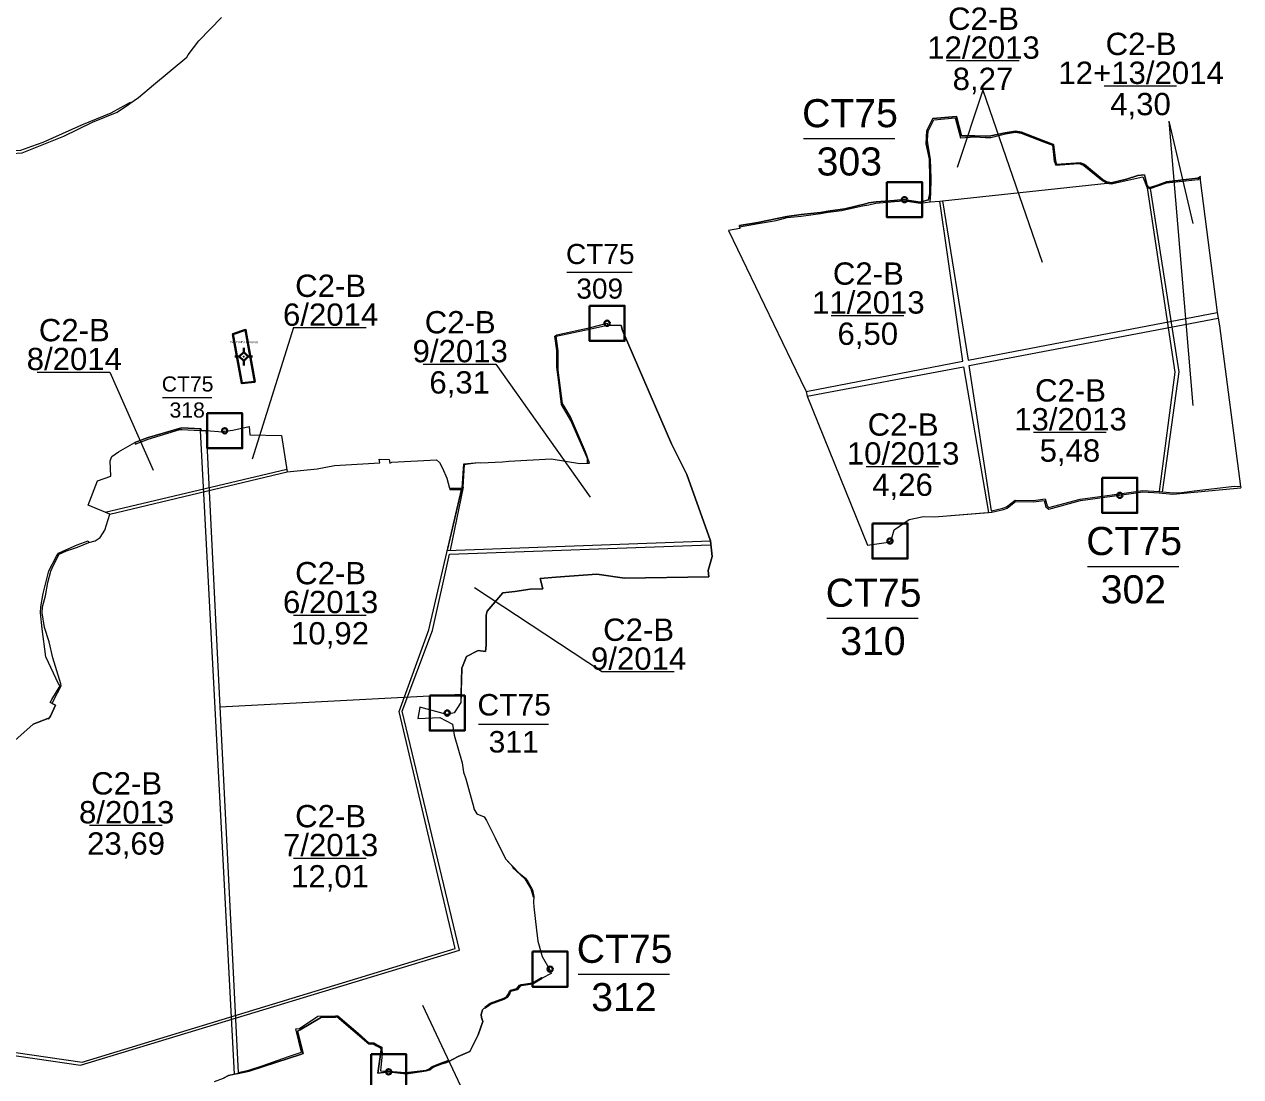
# Model space of a CAD drawing. Header units: metres. Extents: x 416681 to 420102, y 1525252 to 1531422.
# Drawn here: x 418367 to 420102, y 1527326 to 1528826 of the extents above; entities that cross this region are included whole.
import ezdxf
from ezdxf.enums import TextEntityAlignment as Align

# ---------------------------------------------------------------- set-up
doc = ezdxf.new("R2010")
doc.units = ezdxf.units.M
doc.header["$MEASUREMENT"] = 0
doc.layers.add('RanhOne', color=1, linetype='Continuous', lineweight=0)
doc.layers.add('RanhTwo', color=3, linetype='Continuous', lineweight=0)
doc.styles.add('Style-Arial', font='arial.ttf')

# ---------------------------------------------------------------- blocks, each defined once
blk = doc.blocks.new('*U0')
at = {"color": 0, "linetype": 'Continuous', "lineweight": -2, "ltscale": 10, "flags": 128}
blk.add_lwpolyline([(-150, 150), (150, 150), (150, -150), (-150, -150), (-150, 150)], close=True, dxfattribs=at)
at = {"color": 0, "linetype": 'Continuous', "lineweight": -2, "ltscale": 10}
blk.add_circle((-0.02828, 0.016065), 22.5, dxfattribs=at)
blk = doc.blocks.new('*U8')
at = {"layer": 'RanhTwo', "color": 3, "linetype": 'Continuous', "lineweight": 13}
blk.add_line((-66.520877, -1.660429), (63.750129, -1.660429), dxfattribs=at)
at = {"layer": 'RanhTwo', "color": 3, "linetype": 'Continuous', "lineweight": 13, "style": 'Style-Arial'}
for s, p in [('CT75', (-0.000029, 14.422722)), ('303', (-1.025137, -54.422685))]:
    blk.add_text(s, height=40, dxfattribs=at).set_placement(p, align=Align.CENTER)
blk = doc.blocks.new('*U9')
at = {"layer": 'RanhTwo', "color": 3, "linetype": 'Continuous', "lineweight": 13}
blk.add_line((-66.520877, -1.660429), (63.750129, -1.660429), dxfattribs=at)
at = {"layer": 'RanhTwo', "color": 3, "linetype": 'Continuous', "lineweight": 13, "style": 'Style-Arial'}
for s, p in [('CT75', (-0.000029, 14.422722)), ('310', (-1.025137, -54.422685))]:
    blk.add_text(s, height=40, dxfattribs=at).set_placement(p, align=Align.CENTER)
blk = doc.blocks.new('*U10')
at = {"layer": 'RanhTwo', "color": 3, "linetype": 'Continuous', "lineweight": 13}
blk.add_line((-66.520877, -1.660429), (63.750129, -1.660429), dxfattribs=at)
at = {"layer": 'RanhTwo', "color": 3, "linetype": 'Continuous', "lineweight": 13, "style": 'Style-Arial'}
for s, p in [('CT75', (-0.000029, 14.422722)), ('302', (-1.025137, -54.422685))]:
    blk.add_text(s, height=40, dxfattribs=at).set_placement(p, align=Align.CENTER)
blk = doc.blocks.new('*U13')
at = {"layer": 'RanhTwo', "color": 3, "linetype": 'Continuous', "lineweight": 13}
blk.add_line((-66.520877, -1.660429), (63.750129, -1.660429), dxfattribs=at)
at = {"layer": 'RanhTwo', "color": 3, "linetype": 'Continuous', "lineweight": 13, "style": 'Style-Arial'}
for s, p in [('CT75', (-0.000029, 14.422722)), ('312', (-1.025137, -54.422685))]:
    blk.add_text(s, height=40, dxfattribs=at).set_placement(p, align=Align.CENTER)
blk = doc.blocks.new('*U26')
at = {"layer": 'RanhTwo', "color": 3, "linetype": 'Continuous', "lineweight": 13}
blk.add_line((-66.520877, -1.660429), (63.750129, -1.660429), dxfattribs=at)
at = {"layer": 'RanhTwo', "color": 3, "linetype": 'Continuous', "lineweight": 13, "insert": (-0.000029, 1.089388), "char_height": 40, "attachment_point": 8, "line_spacing_factor": 0.776524, "style": 'Style-Arial'}
blk.add_mtext('C2-B\\P8/2014', dxfattribs=at)
blk = doc.blocks.new('*U27')
at = {"layer": 'RanhTwo', "color": 3, "linetype": 'Continuous', "lineweight": 13}
blk.add_line((-66.520877, -1.660429), (63.750129, -1.660429), dxfattribs=at)
at = {"layer": 'RanhTwo', "color": 3, "linetype": 'Continuous', "lineweight": 13, "insert": (-0.000029, 1.089388), "char_height": 40, "attachment_point": 8, "line_spacing_factor": 0.776524, "style": 'Style-Arial'}
blk.add_mtext('C2-B\\P6/2014', dxfattribs=at)
blk = doc.blocks.new('*U28')
at = {"layer": 'RanhTwo', "color": 3, "linetype": 'Continuous', "lineweight": 13}
blk.add_line((-66.520877, -1.660429), (63.750129, -1.660429), dxfattribs=at)
at = {"layer": 'RanhTwo', "color": 3, "linetype": 'Continuous', "lineweight": 13, "style": 'Style-Arial'}
blk.add_text('23,69', height=40, dxfattribs=at).set_placement((-1.025137, -54.422685), align=Align.CENTER)
at = {"layer": 'RanhTwo', "color": 3, "linetype": 'Continuous', "lineweight": 13, "insert": (-0.000029, 1.089388), "char_height": 40, "attachment_point": 8, "line_spacing_factor": 0.776524, "style": 'Style-Arial'}
blk.add_mtext('C2-B\\P8/2013', dxfattribs=at)
blk = doc.blocks.new('*U29')
at = {"layer": 'RanhTwo', "color": 3, "linetype": 'Continuous', "lineweight": 13}
blk.add_line((-66.520877, -1.660429), (63.750129, -1.660429), dxfattribs=at)
at = {"layer": 'RanhTwo', "color": 3, "linetype": 'Continuous', "lineweight": 13, "style": 'Style-Arial'}
blk.add_text('10,92', height=40, dxfattribs=at).set_placement((-1.025137, -54.422685), align=Align.CENTER)
at = {"layer": 'RanhTwo', "color": 3, "linetype": 'Continuous', "lineweight": 13, "insert": (-0.000029, 1.089388), "char_height": 40, "attachment_point": 8, "line_spacing_factor": 0.776524, "style": 'Style-Arial'}
blk.add_mtext('C2-B\\P6/2013', dxfattribs=at)
blk = doc.blocks.new('*U30')
at = {"layer": 'RanhTwo', "color": 3, "linetype": 'Continuous', "lineweight": 13}
blk.add_line((-66.520877, -1.660429), (63.750129, -1.660429), dxfattribs=at)
at = {"layer": 'RanhTwo', "color": 3, "linetype": 'Continuous', "lineweight": 13, "style": 'Style-Arial'}
blk.add_text('12,01', height=40, dxfattribs=at).set_placement((-1.025137, -54.422685), align=Align.CENTER)
at = {"layer": 'RanhTwo', "color": 3, "linetype": 'Continuous', "lineweight": 13, "insert": (-0.000029, 1.089388), "char_height": 40, "attachment_point": 8, "line_spacing_factor": 0.776524, "style": 'Style-Arial'}
blk.add_mtext('C2-B\\P7/2013', dxfattribs=at)
blk = doc.blocks.new('*U33')
at = {"layer": 'RanhTwo', "color": 3, "linetype": 'Continuous', "lineweight": 13}
blk.add_line((-66.520877, -1.660429), (63.750129, -1.660429), dxfattribs=at)
at = {"layer": 'RanhTwo', "color": 3, "linetype": 'Continuous', "lineweight": 13, "style": 'Style-Arial'}
blk.add_text('6,31', height=40, dxfattribs=at).set_placement((-1.025137, -54.422685), align=Align.CENTER)
at = {"layer": 'RanhTwo', "color": 3, "linetype": 'Continuous', "lineweight": 13, "insert": (-0.000029, 1.089388), "char_height": 40, "attachment_point": 8, "line_spacing_factor": 0.776524, "style": 'Style-Arial'}
blk.add_mtext('C2-B\\P9/2013', dxfattribs=at)
blk = doc.blocks.new('*U34')
at = {"layer": 'RanhTwo', "color": 3, "linetype": 'Continuous', "lineweight": 13}
blk.add_line((-66.520877, -1.660429), (63.750129, -1.660429), dxfattribs=at)
at = {"layer": 'RanhTwo', "color": 3, "linetype": 'Continuous', "lineweight": 13, "insert": (-0.000029, 1.089388), "char_height": 40, "attachment_point": 8, "line_spacing_factor": 0.776524, "style": 'Style-Arial'}
blk.add_mtext('C2-B\\P9/2014', dxfattribs=at)
blk = doc.blocks.new('*U35')
at = {"layer": 'RanhTwo', "color": 3, "linetype": 'Continuous', "lineweight": 13}
blk.add_line((-66.520877, -1.660429), (63.750129, -1.660429), dxfattribs=at)
at = {"layer": 'RanhTwo', "color": 3, "linetype": 'Continuous', "lineweight": 13, "style": 'Style-Arial'}
blk.add_text('6,50', height=40, dxfattribs=at).set_placement((-1.025137, -54.422685), align=Align.CENTER)
at = {"layer": 'RanhTwo', "color": 3, "linetype": 'Continuous', "lineweight": 13, "insert": (-0.000029, 1.089388), "char_height": 40, "attachment_point": 8, "line_spacing_factor": 0.776524, "style": 'Style-Arial'}
blk.add_mtext('C2-B\\P11/2013', dxfattribs=at)
blk = doc.blocks.new('*U36')
at = {"layer": 'RanhTwo', "color": 3, "linetype": 'Continuous', "lineweight": 13}
blk.add_line((-66.520877, -1.660429), (63.750129, -1.660429), dxfattribs=at)
at = {"layer": 'RanhTwo', "color": 3, "linetype": 'Continuous', "lineweight": 13, "style": 'Style-Arial'}
blk.add_text('4,26', height=40, dxfattribs=at).set_placement((-1.025137, -54.422685), align=Align.CENTER)
at = {"layer": 'RanhTwo', "color": 3, "linetype": 'Continuous', "lineweight": 13, "insert": (-0.000029, 1.089388), "char_height": 40, "attachment_point": 8, "line_spacing_factor": 0.776524, "style": 'Style-Arial'}
blk.add_mtext('C2-B\\P10/2013', dxfattribs=at)
blk = doc.blocks.new('*U37')
at = {"layer": 'RanhTwo', "color": 3, "linetype": 'Continuous', "lineweight": 13}
blk.add_line((-66.520877, -1.660429), (63.750129, -1.660429), dxfattribs=at)
at = {"layer": 'RanhTwo', "color": 3, "linetype": 'Continuous', "lineweight": 13, "style": 'Style-Arial'}
blk.add_text('8,27', height=40, dxfattribs=at).set_placement((-1.025137, -54.422685), align=Align.CENTER)
at = {"layer": 'RanhTwo', "color": 3, "linetype": 'Continuous', "lineweight": 13, "insert": (-0.000029, 1.089388), "char_height": 40, "attachment_point": 8, "line_spacing_factor": 0.776524, "style": 'Style-Arial'}
blk.add_mtext('C2-B\\P12/2013', dxfattribs=at)
blk = doc.blocks.new('*U38')
at = {"layer": 'RanhTwo', "color": 3, "linetype": 'Continuous', "lineweight": 13}
blk.add_line((-66.520877, -1.660429), (63.750129, -1.660429), dxfattribs=at)
at = {"layer": 'RanhTwo', "color": 3, "linetype": 'Continuous', "lineweight": 13, "style": 'Style-Arial'}
blk.add_text('5,48', height=40, dxfattribs=at).set_placement((-1.025137, -54.422685), align=Align.CENTER)
at = {"layer": 'RanhTwo', "color": 3, "linetype": 'Continuous', "lineweight": 13, "insert": (-0.000029, 1.089388), "char_height": 40, "attachment_point": 8, "line_spacing_factor": 0.776524, "style": 'Style-Arial'}
blk.add_mtext('C2-B\\P13/2013', dxfattribs=at)
blk = doc.blocks.new('*U39')
at = {"layer": 'RanhTwo', "color": 3, "linetype": 'Continuous', "lineweight": 13}
blk.add_line((-66.520877, -1.660429), (63.750129, -1.660429), dxfattribs=at)
at = {"layer": 'RanhTwo', "color": 3, "linetype": 'Continuous', "lineweight": 13, "style": 'Style-Arial'}
blk.add_text('4,30', height=40, dxfattribs=at).set_placement((-1.025137, -54.422685), align=Align.CENTER)
at = {"layer": 'RanhTwo', "color": 3, "linetype": 'Continuous', "lineweight": 13, "insert": (-0.000029, 1.089388), "char_height": 40, "attachment_point": 8, "line_spacing_factor": 0.776524, "style": 'Style-Arial'}
blk.add_mtext('C2-B\\P12+13/2014', dxfattribs=at)
blk = doc.blocks.new('DDCT')
at = {"layer": 'RanhTwo', "color": 5, "linetype": 'Continuous', "lineweight": 0}
for p, q in [((6.24, 0), (-6.24, 0)), ((0, -6.24), (0, 6.24))]:
    blk.add_line(p, q, dxfattribs=at)
blk = doc.blocks.new('CENTRD')
at = {"layer": 'RanhTwo', "linetype": 'Continuous', "lineweight": 0}
h = blk.add_hatch(color=7, dxfattribs=at)
edge = h.paths.add_edge_path()
edge.add_arc((0, 0), 1.5, 0, 360)
at = {"layer": 'RanhTwo', "color": 7, "linetype": 'Continuous', "lineweight": 0}
for p, q in [((-6.25, 0), (-12.5, 0)), ((0, 6.25), (-6.25, 0)), ((-6.25, 0), (0, -6.25)), ((0, 12.5), (0, 6.25)), ((6.25, 0), (0, 6.25)), ((0, -6.25), (6.25, 0)), ((12.5, 0), (6.25, 0)), ((0, -6.25), (0, -12.5))]:
    blk.add_line(p, q, dxfattribs=at)
blk = doc.blocks.new('CENTRD_1')
at = {"layer": 'RanhTwo', "linetype": 'Continuous', "lineweight": 30}
h = blk.add_hatch(color=5, dxfattribs=at)
edge = h.paths.add_edge_path()
edge.add_arc((0, 0), 1.5, 0, 360)
at = {"layer": 'RanhTwo', "color": 5, "linetype": 'Continuous', "lineweight": 30}
for p, q in [((-6.25, 0), (-12.5, 0)), ((0, 6.25), (-6.25, 0)), ((-6.25, 0), (0, -6.25)), ((0, 12.5), (0, 6.25)), ((6.25, 0), (0, 6.25)), ((0, -6.25), (6.25, 0)), ((12.5, 0), (6.25, 0)), ((0, -6.25), (0, -12.5))]:
    blk.add_line(p, q, dxfattribs=at)
blk = doc.blocks.new('*U110')
at = {"layer": 'RanhTwo', "color": 3, "linetype": 'Continuous', "lineweight": 13}
blk.add_line((-66.520877, -1.660429), (63.750129, -1.660429), dxfattribs=at)
at = {"layer": 'RanhTwo', "color": 3, "linetype": 'Continuous', "lineweight": 13, "style": 'Style-Arial'}
for s, p in [('CT75', (-0.000029, 14.422722)), ('318', (-1.025137, -54.422685))]:
    blk.add_text(s, height=40, dxfattribs=at).set_placement(p, align=Align.CENTER)
blk = doc.blocks.new('*U114')
at = {"layer": 'RanhTwo', "color": 3, "linetype": 'Continuous', "lineweight": 13}
blk.add_line((-66.520877, -1.660429), (63.750129, -1.660429), dxfattribs=at)
at = {"layer": 'RanhTwo', "color": 3, "linetype": 'Continuous', "lineweight": 13, "style": 'Style-Arial'}
for s, p in [('CT75', (-0.000029, 14.422722)), ('311', (-1.025137, -54.422685))]:
    blk.add_text(s, height=40, dxfattribs=at).set_placement(p, align=Align.CENTER)
blk = doc.blocks.new('*U115')
at = {"layer": 'RanhTwo', "color": 3, "linetype": 'Continuous', "lineweight": 13}
blk.add_line((-66.520877, -1.660429), (63.750129, -1.660429), dxfattribs=at)
at = {"layer": 'RanhTwo', "color": 3, "linetype": 'Continuous', "lineweight": 13, "style": 'Style-Arial'}
for s, p in [('CT75', (-0.000029, 14.422722)), ('309', (-1.025137, -54.422685))]:
    blk.add_text(s, height=40, dxfattribs=at).set_placement(p, align=Align.CENTER)

msp = doc.modelspace()

# ---------------------------------------------------------------- linework, layer by layer
at = {"layer": 'RanhOne', "color": 3, "linetype": 'Continuous', "lineweight": 0}
for p, q in [((420044.0119, 1528607.5027), (420044.164, 1528609.601)), ((420068.1624, 1528415.5561), (420069.556, 1528407.6777))]:
    msp.add_line(p, q, dxfattribs=at)
at = {"layer": 'RanhOne', "color": 3, "linetype": 'Continuous', "lineweight": 0, "flags": 128}
msp.add_lwpolyline([(420044.0119, 1528607.5027), (420043.767, 1528604.123), (420068.1624, 1528415.5561)], dxfattribs=at)
at = {"layer": 'RanhTwo', "color": 7, "linetype": 'Continuous', "lineweight": 0}
for p, q in [((419734.002525, 1528732.653358), (419697.398546, 1528622.437803)), ((419734.002525, 1528732.653358), (419818.324678, 1528487.343661)), ((419998.928641, 1528688.414013), (420033.478965, 1528542.323835)), ((419998.928641, 1528688.414013), (420033.478965, 1528283.131585)), ((418750.742658, 1528393.957842), (418691.661205, 1528206.313726)), ((419039.154667, 1528341.975758), (419173.795264, 1528152.118983)), ((418488.7679, 1528330.730642), (418550.318973, 1528190.605105)), ((418482.073515, 1528130.918356), (418741.304774, 1528192.006161)), ((418488.923, 1528128.18), (418741.857, 1528188.486)), ((418992.678, 1528166.426), (418974.071219, 1528076.577512)), ((418943.514299, 1527963.317357), (418990.221, 1528163.196)), ((418990.221, 1528163.196), (418969.957378, 1528076.478994)), ((418969.957378, 1528076.478994), (419345.384, 1528090.072)), ((419190.018725, 1527903.705225), (419008.895993, 1528023.308289)), ((418901.381554, 1527846.729934), (418943.514299, 1527963.317357)), ((418981.475486, 1527508.994577), (418901.381554, 1527846.729934)), ((418449.086411, 1527347.195779), (418981.475486, 1527508.994577)), ((419029.830861, 1527226.66365), (418935.083938, 1527427.951544)), ((418318.737464, 1527366.046124), (418449.086411, 1527347.195779))]:
    msp.add_line(p, q, dxfattribs=at)
at = {"layer": 'RanhTwo', "color": 3, "linetype": 'Continuous', "lineweight": 13}
for p, q in [((419662.476, 1528692.307), (419653.964, 1528674.949)), ((419696.402, 1528695.069), (419662.476, 1528692.307)), ((419703.589, 1528667.258), (419696.402, 1528695.069)), ((419653.964, 1528674.949), (419653.097, 1528655.925)), ((419722.324, 1528667.592), (419703.589, 1528667.258)), ((419737.637, 1528666.653), (419722.324, 1528667.592)), ((419745.075, 1528667.389), (419737.637, 1528666.653)), ((419765.817, 1528671.852), (419745.075, 1528667.389)), ((419780.611, 1528673.936), (419765.817, 1528671.852)), ((419788.991, 1528672.761), (419780.611, 1528673.936)), ((419820.883, 1528660.356), (419788.991, 1528672.761)), ((419653.097, 1528655.925), (419657.742, 1528634.001)), ((419834.421, 1528655.11), (419820.883, 1528660.356)), ((419837.306, 1528631.518), (419834.421, 1528655.11)), ((419657.742, 1528634.001), (419658.464, 1528606.48)), ((419838.915, 1528626.55), (419837.306, 1528631.518)), ((419873.365, 1528629.024), (419838.915, 1528626.55)), ((419878.644, 1528626.487), (419873.365, 1528629.024)), ((419903.977, 1528605.799), (419878.644, 1528626.487)), ((419658.464, 1528606.48), (419658.252, 1528584.959)), ((419910.735, 1528601.97), (419903.977, 1528605.799)), ((419917.087, 1528600.461), (419910.735, 1528601.97)), ((419938.79, 1528605.5), (419917.087, 1528600.461)), ((419954.81, 1528611.02), (419938.79, 1528605.5)), ((419964.29, 1528611.62), (419954.81, 1528611.02)), ((419968.37, 1528596.69), (419964.29, 1528611.62)), ((419995.674, 1528601.742), (419982.76, 1528597.25)), ((420039.979, 1528606.98), (419995.674, 1528601.742)), ((420044.164, 1528609.601), (420039.979, 1528606.98)), ((419658.252, 1528584.959), (419656.537, 1528575.987)), ((419970.15, 1528593.93), (419968.37, 1528596.69)), ((419973.9, 1528594.35), (419970.15, 1528593.93)), ((419982.76, 1528597.25), (419973.9, 1528594.35)), ((419537.03, 1528563.32), (419513.061, 1528560.183)), ((419568.4, 1528570.91), (419537.03, 1528563.32)), ((419570.88, 1528571.89), (419568.4, 1528570.91)), ((419581.8504, 1528573.3292), (419570.88, 1528571.89)), ((419607.531, 1528575.344), (419581.8504, 1528573.3292)), ((419621.729, 1528576.422), (419607.531, 1528575.344)), ((419625.988, 1528575.545), (419621.729, 1528576.422)), ((419644.387, 1528572.699), (419625.988, 1528575.545)), ((419649.704, 1528574.1379), (419644.387, 1528572.699)), ((419656.537, 1528575.987), (419649.704, 1528574.1379)), ((419454.302, 1528552.481), (419413.099, 1528543.929)), ((419474.589, 1528555.333), (419454.302, 1528552.481)), ((419502.161, 1528558.141), (419474.589, 1528555.333)), ((419513.061, 1528560.183), (419502.161, 1528558.141)), ((419387.161, 1528535.281), (419371.089, 1528532.623)), ((419371.089, 1528532.623), (419473.7156, 1528319.5188)), ((419413.099, 1528543.929), (419386.694, 1528539.331)), ((419386.694, 1528539.331), (419387.161, 1528535.281)), ((419473.7156, 1528319.5188), (419481.782, 1528302.769)), ((419481.782, 1528302.769), (419483.359, 1528296.325)), ((419483.359, 1528296.325), (419569.186, 1528084.009)), ((420005.0507, 1528156.716), (420091.47, 1528164.75)), ((420091.47, 1528164.75), (420101.606, 1528165.419)), ((419806.106, 1528145.806), (419821.485, 1528147.727)), ((419821.485, 1528147.727), (419823.926, 1528138.762)), ((419828.1317, 1528135.4078), (419873.1566, 1528147.4927)), ((419873.1566, 1528147.4927), (419928.9827, 1528155.1471)), ((419928.9827, 1528155.1471), (419961.9433, 1528159.8021)), ((419961.9433, 1528159.8021), (419985.3133, 1528158.318)), ((419985.3133, 1528158.318), (420005.0507, 1528156.716)), ((419664.999, 1528124.227), (419746.4637, 1528130.8168)), ((419746.4637, 1528130.8168), (419763.192, 1528134.961)), ((419763.192, 1528134.961), (419768.584, 1528136.872)), ((419768.584, 1528136.872), (419780.565, 1528146.203)), ((419780.565, 1528146.203), (419806.106, 1528145.806)), ((419823.926, 1528138.762), (419828.1317, 1528135.4078)), ((419607.231, 1528105.662), (419628.922, 1528120.614)), ((419628.922, 1528120.614), (419649.012, 1528124.65)), ((419649.012, 1528124.65), (419664.999, 1528124.227)), ((419602.988, 1528090.463), (419607.231, 1528105.662)), ((419569.186, 1528084.009), (419599.176, 1528088.062)), ((419599.176, 1528088.062), (419602.988, 1528090.463))]:
    msp.add_line(p, q, dxfattribs=at)
at = {"layer": 'RanhTwo', "color": 3, "linetype": 'Continuous', "lineweight": 0}
for p, q in [((419676.5085, 1528574.6419), (419911.253, 1528599.866)), ((419658.929, 1528573.447), (419672.526, 1528574.214)), ((419672.526, 1528574.214), (419676.5085, 1528574.6419)), ((419386.8661, 1528537.8384), (419387.161, 1528535.281)), ((419481.782, 1528302.769), (419483.359, 1528296.325)), ((418617.528, 1528247.587), (418666.2788, 1527329.7006)), ((418617.528, 1528247.587), (418625.986, 1528247.198)), ((418625.986, 1528247.198), (418645.6272, 1527853.3372)), ((419014.61, 1528201.56), (419017.89, 1528201.25)), ((419057.63, 1528203.79), (419118.3, 1528207.02)), ((420101.342, 1528167.4465), (420101.606, 1528165.419)), ((419742.0358, 1528130.4586), (419746.4637, 1528130.8168)), ((419746.1574, 1528132.8014), (419746.4637, 1528130.8168)), ((418645.6272, 1527853.3372), (418989.6994, 1527871.5139)), ((418645.6272, 1527853.3372), (418671.6053, 1527332.4023)), ((418671.6053, 1527332.4023), (418671.9261, 1527330.937)), ((418666.2788, 1527329.7006), (418671.9261, 1527330.937))]:
    msp.add_line(p, q, dxfattribs=at)
at = {"layer": 'RanhTwo', "color": 3, "linetype": 'Continuous', "lineweight": 13, "flags": 128}
for points in [[(418363.92, 1528643.34), (418423.21, 1528667.08), (418464.16, 1528686.86), (418499.33, 1528700.9), (418515.33, 1528712.01), (418517.21, 1528713.32), (418529.628, 1528722.126), (418550.846, 1528740.146), (418598.576, 1528779.701), (418600.418, 1528782.615), (418615.444, 1528802.683), (418647.963, 1528835.853)], [(418340.33, 1527793.98), (418379.31, 1527828.91), (418400.4, 1527836.72), (418401.168, 1527836.577), (418404.126, 1527840.336), (418411.361, 1527855.901), (418403.759, 1527859.715), (418406.061, 1527863.818), (418417.7269, 1527883.1884), (418415.51, 1527886.15), (418397.6671, 1527924.7062), (418392.23, 1527964.78), (418389.762, 1527987.248), (418390.158, 1527995.953), (418393.87, 1528015.111), (418401.538, 1528047.471), (418412.5109, 1528068.3914), (418415.4595, 1528072.305), (418426.1426, 1528077.2652), (418442.151, 1528084.274), (418457.8462, 1528090.1853), (418458.829, 1528087.877), (418467.638, 1528090.278), (418475.059, 1528095.028), (418481.8, 1528105.168), (418488.923, 1528128.18), (418457.6229, 1528140.7269), (418471.243, 1528175.419), (418490.331, 1528182.173), (418489.1356, 1528204.1855), (418491.73, 1528210.515), (418501.074, 1528217.17), (418524.507, 1528230.075), (418541.978, 1528236.947), (418591.14, 1528250.932), (418618.782, 1528249.77), (418617.528, 1528247.587), (418625.986, 1528247.198), (418649.471, 1528245.358), (418652.081, 1528246.475), (418664.291, 1528247.666), (418687.2997, 1528253.119), (418688.429, 1528241.352), (418733.705, 1528240.341), (418741.857, 1528188.486), (418784.265, 1528192.952), (418809.29, 1528197.289), (418873.722, 1528201.328), (418872.976, 1528206.584), (418887.256, 1528206.217), (418888.272, 1528200.63), (418891.068, 1528202.411), (418954.561, 1528205.466), (418958.708, 1528201.96), (418963.094, 1528193.635), (418969.335, 1528179.648), (418973.3389, 1528164.9729), (418991.32, 1528165.32), (418993.74, 1528199.77), (419014.61, 1528201.56), (419017.89, 1528201.25), (419048.84, 1528202.62), (419057.63, 1528203.79), (419118.3, 1528207.02), (419159.18, 1528200.31), (419170.21, 1528200.71), (419170.08, 1528202.63), (419169.87, 1528207.54), (419146.28, 1528261.47), (419133.14, 1528284.44), (419129.06, 1528316.12), (419126.34, 1528337.67), (419126.4, 1528361.33), (419123.54, 1528381.9), (419126.05, 1528383.87), (419174.182, 1528394.256), (419197.943, 1528400.403), (419198.36, 1528397.713), (419217.9342, 1528397.0472), (419220.16, 1528389.91), (419289.662, 1528228.237), (419311.56, 1528184.524), (419345.384, 1528090.072), (419347.787, 1528067.866)], [(419347.787, 1528067.866), (419342.182, 1528047.605), (419343.041, 1528038.741), (419222.759, 1528036.67), (419183.387, 1528042.443), (419124.926, 1528038.442), (419102.363, 1528036.476), (419106.37, 1528021.483), (419088.36, 1528021.26), (419066.41, 1528017.65), (419049.392, 1528015.7913), (419026.79, 1527989.87), (419025.32, 1527984.2), (419025.31, 1527941.55), (419024.59, 1527932.42), (419014.04, 1527934.01), (418997.26, 1527925.02), (418990.58, 1527908.82), (418989.4179, 1527859.5905), (418979.939, 1527844.721), (418969.179, 1527842.315), (418930.797, 1527853.086), (418928.03, 1527836.756), (418959.417, 1527838.473), (418977.233, 1527828.96), (418979.7, 1527813.25), (418991.18, 1527773.83), (418993.09, 1527760.59), (418996.25, 1527750.92), (419007.9405, 1527709.3508), (419007.96, 1527708.12), (419012.04, 1527701.02), (419022.57, 1527696.64), (419026.05, 1527691.35), (419038.45, 1527666.81), (419052.92, 1527636.6), (419072.39, 1527616.62), (419081.81, 1527609.254), (419085.06, 1527604.36), (419091.43, 1527592.8), (419093.64, 1527582.93), (419093.09, 1527575.29), (419093.642, 1527568.437), (419097.238, 1527534.952), (419099.261, 1527519.415), (419105.411, 1527497.6), (419116.478, 1527478.635), (419117.969, 1527473.596), (419105.2863, 1527466.6282), (419092.059, 1527458.678), (419075.5626, 1527456.135), (419073.9279, 1527455.4679), (419070.2794, 1527450.6039), (419060.7579, 1527448.1643), (419059.9477, 1527447.5075), (419058.6914, 1527443.8341), (419055.4735, 1527439.164), (419051.3349, 1527436.8435), (419031.7876, 1527429.6447), (419024.4937, 1527424.4617), (419022.26, 1527423.58), (419020.38, 1527421.632), (419018.12, 1527415.07), (419019.002, 1527410.88), (419020.917, 1527405.003), (419014.221, 1527385.993), (419002.101, 1527362.056), (418985.328, 1527355.07), (418971.198, 1527347.571), (418967.52, 1527346.151), (418962.1253, 1527344.4106), (418950.043, 1527339.643), (418945.2104, 1527336.2093), (418939.981, 1527334.499), (418911.207, 1527330.286), (418887.024, 1527333.235), (418870.785, 1527331.236), (418875.5423, 1527364.7177), (418875.42, 1527367), (418869.2079, 1527370.2356), (418864.5328, 1527373.0025), (418858.35, 1527373.17), (418812.5377, 1527412.0038), (418810.582, 1527411.153), (418790.804, 1527411.352), (418760.13, 1527393.046), (418756.5043, 1527391.156), (418764.494, 1527359.459), (418760.73, 1527357.91), (418708.0904, 1527340.8707), (418687.3824, 1527334.3213), (418658.1617, 1527327.9233), (418650.738, 1527324.327)]]:
    msp.add_lwpolyline(points, dxfattribs=at)
at = {"layer": 'RanhTwo', "color": 3, "linetype": 'Continuous', "lineweight": 0, "flags": 128}
for points in [[(418515.33, 1528712.01), (418517.21, 1528713.32), (418529.628, 1528722.126), (418550.846, 1528740.146), (418598.576, 1528779.701), (418600.418, 1528782.615), (418615.444, 1528802.683), (418647.963, 1528835.853)], [(418285.468, 1528652.342), (418284.98, 1528650.19), (418310.92, 1528641.81), (418334.3, 1528641.22), (418363.92, 1528643.34), (418423.21, 1528667.08), (418464.16, 1528686.86), (418499.33, 1528700.9), (418515.33, 1528712.01)], [(418515.33, 1528712.01), (418517.539, 1528714.914), (418490.08, 1528699.678), (418448.463, 1528682.745), (418393.331, 1528657.782), (418376.789, 1528651.932), (418361.0821, 1528646.4205), (418335.268, 1528644.612), (418310.611, 1528645.093), (418285.468, 1528652.342)], [(419386.8661, 1528537.8384), (419386.694, 1528539.331), (419413.099, 1528543.929), (419454.302, 1528552.481), (419474.589, 1528555.333), (419502.161, 1528558.141), (419513.061, 1528560.183), (419537.03, 1528563.32), (419568.4, 1528570.91), (419570.88, 1528571.89), (419581.8504, 1528573.3292), (419607.531, 1528575.344), (419621.729, 1528576.422), (419625.988, 1528575.545), (419644.387, 1528572.699), (419649.704, 1528574.1379), (419656.537, 1528575.987), (419658.252, 1528584.959), (419658.464, 1528606.48), (419657.742, 1528634.001), (419653.097, 1528655.925), (419653.964, 1528674.949), (419662.476, 1528692.307), (419696.402, 1528695.069), (419703.589, 1528667.258), (419722.324, 1528667.592), (419737.637, 1528666.653), (419745.075, 1528667.389), (419765.817, 1528671.852), (419780.611, 1528673.936), (419788.991, 1528672.761), (419820.883, 1528660.356), (419834.421, 1528655.11), (419837.306, 1528631.518), (419838.915, 1528626.55), (419873.365, 1528629.024), (419878.644, 1528626.487), (419903.977, 1528605.799), (419910.735, 1528601.97), (419917.087, 1528600.461), (419938.79, 1528605.5), (419954.81, 1528611.02), (419964.29, 1528611.62), (419968.37, 1528596.69), (419970.15, 1528593.93), (419973.9, 1528594.35), (419982.76, 1528597.25), (419995.674, 1528601.742), (420039.979, 1528606.98), (420044.164, 1528609.601)], [(419658.929, 1528573.447), (419659.7506, 1528584.8096), (419659.9642, 1528606.4923), (419659.2379, 1528634.1776), (419655.246, 1528656.52), (419655.015, 1528661.883), (419655.897, 1528673.813), (419663.783, 1528690.058), (419694.2, 1528692.925), (419702.127, 1528664.428), (419722.2914, 1528666.0912), (419737.6651, 1528665.1485), (419745.421, 1528664.931), (419766.0797, 1528670.3742), (419780.6115, 1528672.4213), (419788.6099, 1528671.2998), (419820.3401, 1528658.9577), (419833.0412, 1528654.036), (419835.8346, 1528631.1929), (419838.0321, 1528625.6632), (419869.777, 1528627.962), (419872.816, 1528627.305), (419877.958, 1528625.021), (419903.2376, 1528604.4939), (419911.253, 1528599.866)], [(419911.253, 1528599.866), (419916.7403, 1528599.0016), (419961.9975, 1528608.7577), (419968.323, 1528593.081), (419972.559, 1528592.373), (419995.9962, 1528600.2682), (420040.968, 1528605.131), (420044.0119, 1528607.5027)], [(419386.8661, 1528537.8384), (419413.3802, 1528542.4554), (419439.209, 1528546.753), (419454.5591, 1528551.0024), (419474.62, 1528553.003), (419502.3755, 1528556.6551), (419513.2948, 1528558.7007), (419532.1301, 1528561.119), (419562.0337, 1528567.7813), (419571.347, 1528568.938), (419581.175, 1528571.316), (419607.6464, 1528573.8484), (419621.6327, 1528574.9104), (419625.7219, 1528574.0683), (419644.4719, 1528571.168), (419658.929, 1528573.447)], [(419481.782, 1528302.769), (419705.2496, 1528346.2118), (419672.526, 1528574.214)], [(419676.5085, 1528574.6419), (419712.9564, 1528347.6965), (420068.1624, 1528415.5561)], [(419387.161, 1528535.281), (419371.089, 1528532.623), (419473.7156, 1528319.5188), (419481.782, 1528302.769)], [(419746.1574, 1528132.8014), (419714.2114, 1528339.7916), (420069.556, 1528407.6777)], [(420069.556, 1528407.6777), (420071.488, 1528396.756), (420101.342, 1528167.4465)], [(418989.6994, 1527871.5139), (418990.58, 1527908.82), (418997.26, 1527925.02), (419014.04, 1527934.01), (419024.59, 1527932.42), (419025.31, 1527941.55), (419025.32, 1527984.2), (419026.79, 1527989.87), (419049.392, 1528015.7913), (419066.41, 1528017.65), (419088.36, 1528021.26), (419106.37, 1528021.483), (419102.363, 1528036.476), (419124.926, 1528038.442), (419183.387, 1528042.443), (419222.759, 1528036.67), (419343.041, 1528038.741), (419342.182, 1528047.605), (419347.787, 1528067.866), (419345.384, 1528090.072), (419311.56, 1528184.524), (419289.662, 1528228.237), (419220.16, 1528389.91), (419217.9342, 1528397.0472), (419198.36, 1528397.713)], [(419170.21, 1528200.71), (419170.08, 1528202.63), (419169.87, 1528207.54), (419146.28, 1528261.47), (419133.14, 1528284.44), (419129.06, 1528316.12), (419126.34, 1528337.67), (419126.4, 1528361.33), (419123.54, 1528381.9), (419126.05, 1528383.87), (419174.182, 1528394.256), (419197.943, 1528400.403), (419198.36, 1528397.713)], [(419170.21, 1528200.71), (419172.7891, 1528200.8035), (419167.0734, 1528217.0932), (419145.6412, 1528266.9385), (419138.0067, 1528279.5677), (419134.5158, 1528285.6212), (419128.3031, 1528333.335), (419128.0552, 1528360.9308), (419125.547, 1528381.94), (419174.728, 1528392.132), (419198.36, 1528397.713)], [(419483.359, 1528296.325), (419706.5132, 1528338.332), (419742.0358, 1528130.4586)], [(419483.359, 1528296.325), (419569.186, 1528084.009), (419599.176, 1528088.062), (419602.988, 1528090.463), (419607.231, 1528105.662), (419628.922, 1528120.614), (419649.012, 1528124.65), (419664.999, 1528124.227), (419742.0358, 1528130.4586)], [(418617.528, 1528247.587), (418618.782, 1528249.77), (418591.14, 1528250.932), (418541.978, 1528236.947), (418524.507, 1528230.075)], [(418625.986, 1528247.198), (418649.471, 1528245.358), (418652.081, 1528246.475), (418664.291, 1528247.666), (418687.2997, 1528253.119), (418688.429, 1528241.352), (418733.705, 1528240.341), (418741.857, 1528188.486), (418784.265, 1528192.952), (418809.29, 1528197.289), (418873.722, 1528201.328), (418872.976, 1528206.584), (418887.256, 1528206.217), (418888.272, 1528200.63), (418891.068, 1528202.411), (418954.561, 1528205.466), (418958.708, 1528201.96), (418963.094, 1528193.635), (418969.335, 1528179.648), (418973.3389, 1528164.9729)], [(418524.507, 1528230.075), (418524.662, 1528227.931), (418543.53, 1528235.082), (418588.628, 1528248.56), (418591.446, 1528248.808), (418617.528, 1528247.587)], [(418458.829, 1528087.877), (418467.638, 1528090.278), (418475.059, 1528095.028), (418481.8, 1528105.168), (418488.923, 1528128.18), (418457.6229, 1528140.7269), (418471.243, 1528175.419), (418490.331, 1528182.173), (418489.1356, 1528204.1855), (418491.73, 1528210.515), (418501.074, 1528217.17), (418524.507, 1528230.075)], [(418973.3389, 1528164.9729), (418991.32, 1528165.32), (418993.74, 1528199.77), (419014.61, 1528201.56)], [(418973.3389, 1528164.9729), (418973.75, 1528163.466), (418990.221, 1528163.196), (418992.678, 1528166.426), (418994.599, 1528199.047), (419000, 1528199.7253), (419014.61, 1528201.56)], [(419017.89, 1528201.25), (419048.84, 1528202.62), (419057.63, 1528203.79)], [(419118.3, 1528207.02), (419159.18, 1528200.31), (419170.21, 1528200.71)], [(419746.1574, 1528132.8014), (419762.6161, 1528136.8788), (419767.6106, 1528138.6489), (419779.8918, 1528148.2137), (419805.9971, 1528147.8079), (419822.9589, 1528149.9266), (419825.684, 1528139.9181), (419828.163, 1528137.487), (419872.76, 1528149.457), (419928.707, 1528157.128), (419961.866, 1528161.811), (419985.472, 1528160.312), (420005.485, 1528158.396), (420017.57, 1528158.766), (420020.9111, 1528159.6397), (420035.3353, 1528161.4576), (420064.374, 1528164.78), (420092.5555, 1528168.1499), (420101.342, 1528167.4465)], [(419746.4637, 1528130.8168), (419763.192, 1528134.961), (419768.584, 1528136.872), (419780.565, 1528146.203), (419806.106, 1528145.806), (419821.485, 1528147.727), (419823.926, 1528138.762), (419828.1317, 1528135.4078), (419873.1566, 1528147.4927), (419928.9827, 1528155.1471), (419961.9433, 1528159.8021), (419985.3133, 1528158.318), (420005.0507, 1528156.716), (420091.47, 1528164.75), (420101.606, 1528165.419)], [(418406.3204, 1527858.4299), (418403.759, 1527859.715), (418406.061, 1527863.818), (418417.7269, 1527883.1884), (418415.51, 1527886.15), (418397.6671, 1527924.7062), (418392.23, 1527964.78), (418389.762, 1527987.248), (418390.158, 1527995.953), (418393.87, 1528015.111), (418401.538, 1528047.471), (418412.5109, 1528068.3914), (418415.4595, 1528072.305), (418426.1426, 1528077.2652), (418442.151, 1528084.274), (418457.8462, 1528090.1853), (418458.829, 1528087.877)], [(418406.3204, 1527858.4299), (418408.403, 1527862.408), (418419.283, 1527883.184), (418418.686, 1527886.128), (418407.526, 1527923.441), (418402.045, 1527946.306), (418395.366, 1527966.585), (418392.1284, 1527987.2848), (418392.6197, 1527996.0327), (418397.069, 1528011.8), (418400.163, 1528030.661), (418404.439, 1528046.663), (418408.604, 1528055.275), (418416.566, 1528071.165), (418426.691, 1528075.866), (418442.465, 1528080.961), (418458.829, 1528087.877)], [(418989.6994, 1527871.5139), (418989.4179, 1527859.5905), (418979.939, 1527844.721), (418969.179, 1527842.315), (418930.797, 1527853.086), (418928.03, 1527836.756), (418959.417, 1527838.473), (418977.233, 1527828.96), (418979.7, 1527813.25), (418991.18, 1527773.83), (418993.09, 1527760.59), (418996.25, 1527750.92), (419007.9405, 1527709.3508), (419007.96, 1527708.12), (419012.04, 1527701.02), (419022.57, 1527696.64), (419026.05, 1527691.35), (419038.45, 1527666.81), (419052.92, 1527636.6), (419064.6455, 1527624.5674)], [(418406.3204, 1527858.4299), (418411.361, 1527855.901), (418404.126, 1527840.336), (418401.168, 1527836.577), (418400.4, 1527836.72), (418379.31, 1527828.91), (418340.33, 1527793.98)], [(419064.6455, 1527624.5674), (419063.016, 1527624.399), (419080.6295, 1527608.3071), (419089.3406, 1527593.8737), (419092.358, 1527582.527), (419093.5418, 1527583.3686)], [(419064.6455, 1527624.5674), (419072.39, 1527616.62), (419081.81, 1527609.254), (419085.06, 1527604.36), (419091.43, 1527592.8), (419093.5418, 1527583.3686)], [(419093.5418, 1527583.3686), (419093.64, 1527582.93), (419093.09, 1527575.29), (419093.642, 1527568.437), (419097.238, 1527534.952), (419099.261, 1527519.415), (419105.411, 1527497.6), (419116.478, 1527478.635), (419117.969, 1527473.596), (419105.2863, 1527466.6282)], [(419024.3413, 1527424.4016), (419023.664, 1527425.281), (419031.054, 1527430.973), (419050.705, 1527438.21), (419054.436, 1527440.302), (419057.339, 1527444.515), (419058.668, 1527448.401), (419060.068, 1527449.536), (419069.396, 1527451.926), (419072.977, 1527456.7), (419075.168, 1527457.594), (419091.567, 1527459.92), (419104.359, 1527467.672), (419105.2863, 1527466.6282)], [(419024.3413, 1527424.4016), (419024.4937, 1527424.4617), (419031.7876, 1527429.6447), (419051.3349, 1527436.8435), (419055.4735, 1527439.164), (419058.6914, 1527443.8341), (419059.9477, 1527447.5075), (419060.7579, 1527448.1643), (419070.2794, 1527450.6039), (419073.9279, 1527455.4679), (419075.5626, 1527456.135), (419092.059, 1527458.678), (419105.2863, 1527466.6282)], [(418971.198, 1527347.571), (418985.328, 1527355.07), (419002.101, 1527362.056), (419014.221, 1527385.993), (419020.917, 1527405.003), (419019.002, 1527410.88), (419018.12, 1527415.07), (419020.38, 1527421.632), (419022.26, 1527423.58), (419024.3413, 1527424.4016)], [(418671.6053, 1527332.4023), (418686.995, 1527335.772), (418707.61, 1527342.292), (418743.71, 1527355.289), (418761.9208, 1527361.1329), (418753.952, 1527394.296), (418759.161, 1527395.179), (418785.183, 1527412.729), (418810.8, 1527413.055), (418813.957, 1527413.206), (418842.77, 1527388.106), (418858.269, 1527374.368), (418865.496, 1527374.681), (418869.922, 1527371.608), (418876.446, 1527368.615), (418876.873, 1527365.424), (418877.213, 1527359.083), (418874.5387, 1527334.6196), (418886.7071, 1527334.3228), (418910.42, 1527332.111), (418939.7263, 1527335.7131), (418944.154, 1527337.621), (418948.419, 1527340.6022), (418961.693, 1527345.854), (418970.6464, 1527349.4868), (418971.198, 1527347.571)], [(418671.9261, 1527330.937), (418687.3824, 1527334.3213), (418708.0904, 1527340.8707), (418760.73, 1527357.91), (418764.494, 1527359.459), (418756.5043, 1527391.156), (418760.13, 1527393.046), (418790.804, 1527411.352), (418810.582, 1527411.153), (418812.5377, 1527412.0038), (418858.35, 1527373.17), (418864.5328, 1527373.0025), (418869.2079, 1527370.2356), (418875.42, 1527367), (418875.5423, 1527364.7177), (418870.785, 1527331.236), (418887.024, 1527333.235), (418911.207, 1527330.286), (418939.981, 1527334.499), (418945.2104, 1527336.2093), (418950.043, 1527339.643), (418962.1253, 1527344.4106), (418967.52, 1527346.151), (418971.198, 1527347.571)], [(418638.1387, 1527319.4811), (418650.738, 1527324.327), (418658.1617, 1527327.9233), (418666.2788, 1527329.7006)]]:
    msp.add_lwpolyline(points, dxfattribs=at)
at = {"layer": 'RanhTwo', "color": 7, "linetype": 'Continuous', "lineweight": 0, "flags": 128}
for points in [[(419968.323, 1528593.081), (420007.560191, 1528330.580141), (419985.472, 1528160.312)], [(419972.559, 1528592.373), (420013.270503, 1528331.029837), (419989.429343, 1528159.679237)], [(418315.92285, 1527361.574198), (418446.818523, 1527342.570197), (418987.609379, 1527506.507749), (418905.755479, 1527847.124344), (418948.757949, 1527962.241517), (418973.372651, 1528070.983646), (419345.39268, 1528084.18386)]]:
    msp.add_lwpolyline(points, dxfattribs=at)
at = {"layer": 'RanhTwo', "color": 5, "linetype": 'Continuous', "lineweight": 30, "flags": 128}
msp.add_lwpolyline([(418695.67, 1528316.66), (418687.1, 1528364.31), (418682.36, 1528390.7), (418664.31, 1528384.65), (418676.13, 1528319.87), (418677.07, 1528314.69), (418695.67, 1528316.66)], dxfattribs=at)

# ---------------------------------------------------------------- block references
at = {"layer": 'RanhTwo', "color": 3, "linetype": 'Continuous', "lineweight": 13}
for name, p, xscale, yscale, zscale in [('*U37', (419734.817403, 1528775.913756), 0.794896, 0.794896, 0.794896), ('*U39', (419959.562769, 1528740.024365), 0.794896, 0.794896, 0.794896), ('*U115', (419188.218147, 1528474.26707), 0.716017, 0.716017, 0.716017), ('*U35', (419570.59119, 1528412.667919), 0.794896, 0.794896, 0.794896), ('*U27', (418803.619867, 1528395.277711), 0.794896, 0.794896, 0.794896), ('*U26', (418438.09315, 1528332.050511), 0.794896, 0.794896, 0.794896), ('*U33', (418988.479916, 1528343.295627), 0.794896, 0.794896, 0.794896), ('*U110', (418599.658778, 1528295.121259), 0.539682, 0.539682, 0.539682), ('*U38', (419858.884473, 1528246.156534), 0.794896, 0.794896, 0.794896), ('*U36', (419620.173148, 1528197.459808), 0.794896, 0.794896, 0.794896), ('*U29', (418803.619867, 1527985.675412), 0.794896, 0.794896, 0.794896), ('*U34', (419242.895934, 1527905.025094), 0.794896, 0.794896, 0.794896), ('*U114', (419065.432908, 1527830.04023), 0.766017, 0.766017, 0.766017), ('*U28', (418512.690439, 1527686.033462), 0.794896, 0.794896, 0.794896), ('*U30', (418803.619867, 1527639.300314), 0.794896, 0.794896, 0.794896)]:
    msp.add_blockref(name, p, dxfattribs=dict(at, xscale=xscale, yscale=yscale, zscale=zscale))
for name, p in [('*U8', (419544.412071, 1528665.242525)), ('*U10', (419949.692128, 1528055.396752)), ('*U9', (419578.102162, 1527981.687009)), ('*U13', (419222.980702, 1527474.161066))]:
    msp.add_blockref(name, p, dxfattribs=at)
at = {"layer": 'RanhTwo', "color": 3, "linetype": 'Continuous', "lineweight": 30, "ltscale": 1.666667, "xscale": 0.166667, "yscale": 0.166667, "zscale": 0.166667}
for p in [(419622.153, 1528576.41), (419197.885, 1528400.157), (418652.55, 1528246.95), (419929.178, 1528154.912), (419601.479, 1528089.82), (418969.927, 1527844.619), (419116.659, 1527479.526), (418886.377, 1527333.249)]:
    msp.add_blockref('*U0', p, dxfattribs=at)
at = {"layer": 'RanhTwo', "color": 5, "linetype": 'Continuous', "lineweight": 0, "xscale": 0.15, "yscale": 0.15, "zscale": 0.15}
for p in [(418682.36, 1528390.7), (418664.31, 1528384.65), (418687.1, 1528364.31), (418676.13, 1528319.87), (418677.07, 1528314.69), (418695.67, 1528316.66)]:
    msp.add_blockref('DDCT', p, dxfattribs=at)
at = {"layer": 'RanhTwo', "color": 7, "linetype": 'Continuous', "lineweight": 0}
msp.add_blockref('CENTRD', (418679.66, 1528352.69), dxfattribs=at)
at = {"layer": 'RanhTwo', "color": 5, "linetype": 'Continuous', "lineweight": 30}
msp.add_blockref('CENTRD_1', (418679.66, 1528352.69), dxfattribs=at)

# ---------------------------------------------------------------- texts
at = {"layer": 'RanhTwo', "color": 3, "linetype": 'Continuous', "lineweight": 0, "style": 'Style-Arial'}
for s, p in [('2', (418682.36, 1528390.7)), ('1', (418664.31, 1528384.65)), ('3', (418687.1, 1528364.31)), ('4', (418676.13, 1528319.87)), ('3', (418677.07, 1528314.69)), ('2', (418695.67, 1528316.66))]:
    msp.add_text(s, height=0.75, dxfattribs=at).set_placement(p, align=Align.TOP_LEFT)
at = {"layer": 'RanhTwo', "color": 7, "linetype": 'Continuous', "lineweight": 13, "style": 'Style-Arial'}
msp.add_text('Đội 2 (Nhà công vụ)', height=3.125, dxfattribs=at).set_placement((418660.654328, 1528371.862256))

doc.saveas('drawing.dxf')
